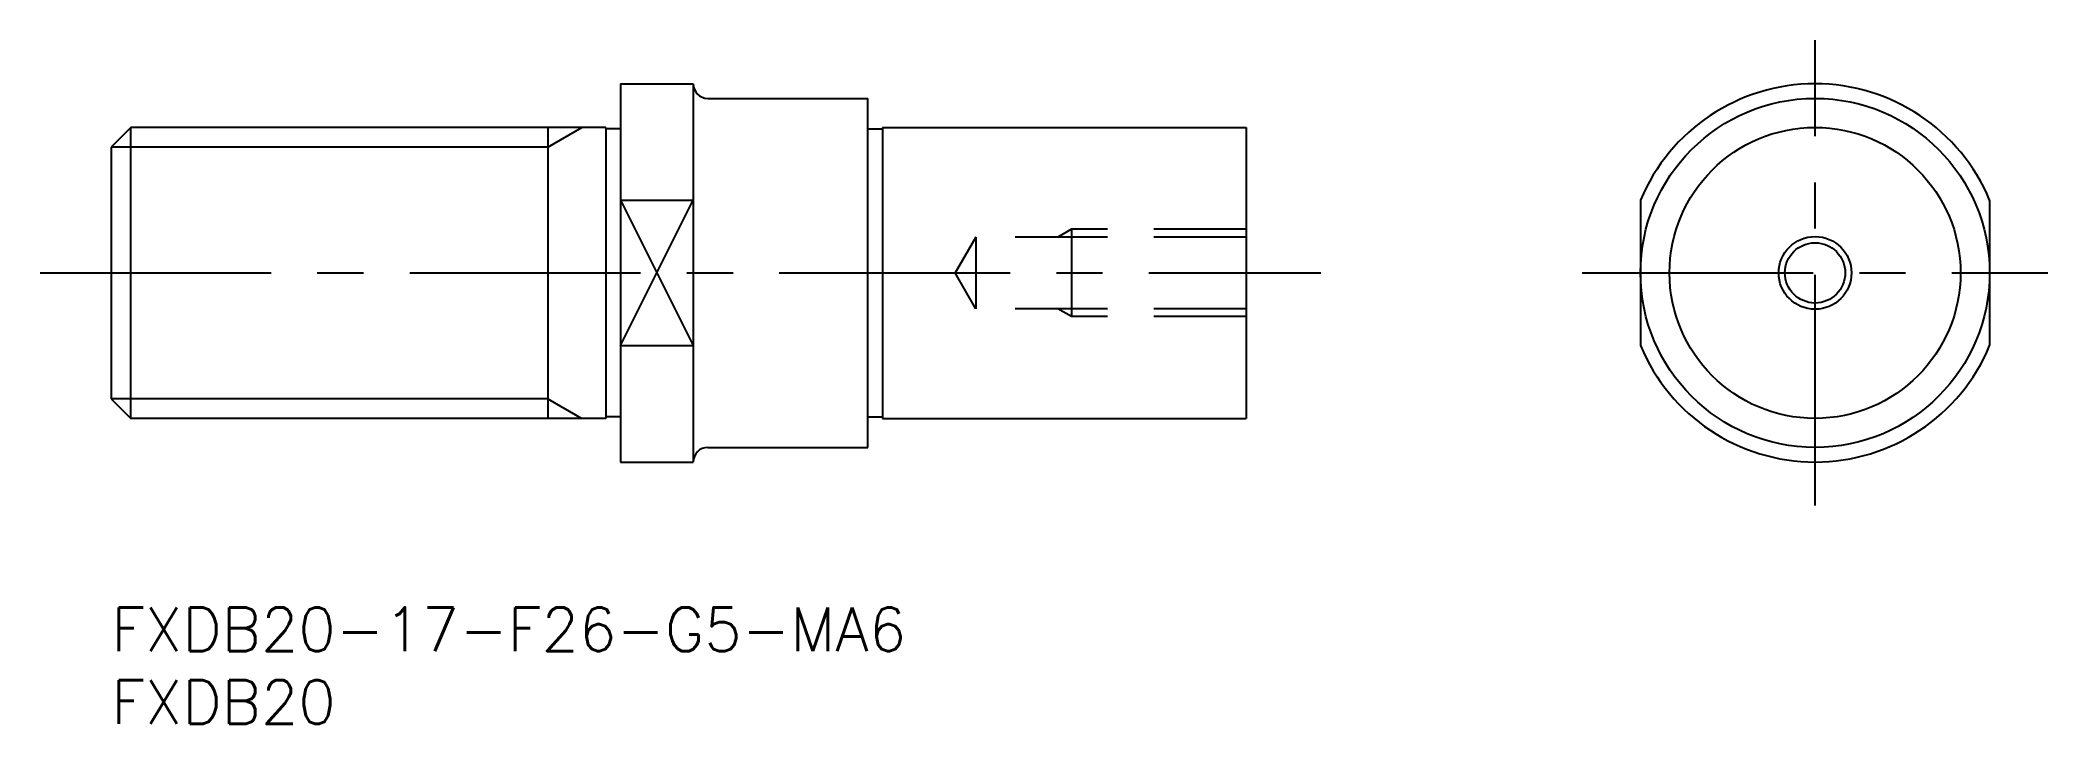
# Model space of a CAD drawing. Extents: x -5 to 133, y -8 to 39.
import ezdxf

# ---------------------------------------------------------------- set-up
doc = ezdxf.new("R2010")
doc.units = 0
doc.header["$LTSCALE"] = 0.5
doc.linetypes.add('CENTER', pattern=[50.8, 31.75, -6.35, 6.35, -6.35])
doc.linetypes.add('DASHED', pattern=[19.05, 12.7, -6.35])
for name, color, linetype in [('MSM_CENTER', 1, 'CENTER'), ('MSM_CONTINUOUS', 7, 'CONTINUOUS'), ('MSM_DASHED', 4, 'DASHED'), ('MSM_NARROW', 5, 'CONTINUOUS'), ('MSM_PART_NUMBER', 7, 'CONTINUOUS')]:
    doc.layers.add(name, color=color, linetype=linetype)
doc.styles.get("Standard").update_dxf_attribs({"font": 'txt.shx', "height": 3, "bigfont": 'bigfont.shx'})

# ---------------------------------------------------------------- blocks, each defined once
blk = doc.blocks.new('*U10')
at = {"layer": 'MSM_PART_NUMBER'}
blk.add_text('FXDB20-17-F26-G5-MA6', height=3, dxfattribs=at).set_placement((0, -3))
blk = doc.blocks.new('*U11')
at = {"layer": 'MSM_PART_NUMBER'}
blk.add_text('FXDB20', height=3, dxfattribs=at).set_placement((0, -8))

msp = doc.modelspace()

# ---------------------------------------------------------------- linework, layer by layer
at = {"layer": 'MSM_CENTER'}
for p, q in [((117.11, 7), (117.11, 39)), ((-4.89, 23), (83.13, 23)), ((101.11, 23), (133.11, 23))]:
    msp.add_line(p, q, dxfattribs=at)
at = {"layer": 'MSM_CONTINUOUS'}
for p, q in [((35, 36), (35, 10)), ((35, 36), (40, 36)), ((40, 36), (40, 10)), ((41, 35), (52, 35)), ((52, 11), (52, 35)), ((1.35, 33), (0, 31.65)), ((34, 33), (1.35, 33)), ((1.35, 13), (1.35, 33)), ((30, 33), (30, 13)), ((34, 33), (34, 13)), ((35, 32.9), (34, 32.9)), ((52, 32.9), (53, 32.9)), ((53, 33), (78, 33)), ((53, 33), (53, 13)), ((78, 33), (78, 13)), ((0, 31.65), (0, 14.35)), ((35, 28), (40, 28)), ((105.11, 28), (105.11, 18)), ((129.11, 28), (129.11, 18)), ((35, 18), (40, 18)), ((0, 14.35), (1.35, 13)), ((34, 13), (1.35, 13)), ((35, 13.1), (34, 13.1)), ((52, 13.1), (53, 13.1)), ((53, 13), (78, 13)), ((35, 10), (40, 10)), ((41, 11), (52, 11))]:
    msp.add_line(p, q, dxfattribs=at)
for radius in [12, 10, 2.07]:
    msp.add_circle((117.11, 23), radius, dxfattribs=at)
for centre, radius, start, end in [((41, 36), 1, 180, 270), ((117.11, 23), 13, 22.6199, 157.3801), ((117.11, 23), 13, 202.6199, 337.3801), ((41, 10), 1, 90, 180)]:
    msp.add_arc(centre, radius, start, end, dxfattribs=at)
at = {"layer": 'MSM_DASHED'}
for p, q in [((59.42, 25.46), (58, 23)), ((78, 25.46), (59.42, 25.46)), ((59.42, 25.46), (59.42, 20.54)), ((66, 26), (65.06, 25.46)), ((78, 26), (66, 26)), ((66, 26), (66, 20)), ((59.42, 20.54), (58, 23)), ((78, 20.54), (59.42, 20.54)), ((66, 20), (65.06, 20.54)), ((78, 20), (66, 20))]:
    msp.add_line(p, q, dxfattribs=at)
at = {"layer": 'MSM_NARROW'}
for p, q in [((30, 31.65), (32.34, 33)), ((30, 31.65), (0, 31.65)), ((35, 18), (40, 28)), ((35, 28), (40, 18)), ((30, 14.35), (0, 14.35)), ((30, 14.35), (32.34, 13))]:
    msp.add_line(p, q, dxfattribs=at)
msp.add_circle((117.11, 23), 2.5, dxfattribs=at)

# ---------------------------------------------------------------- block references
at = {"layer": 'MSM_CONTINUOUS'}
for name in ['*U10', '*U11']:
    msp.add_blockref(name, (0, 0), dxfattribs=at)

doc.saveas('drawing.dxf')
